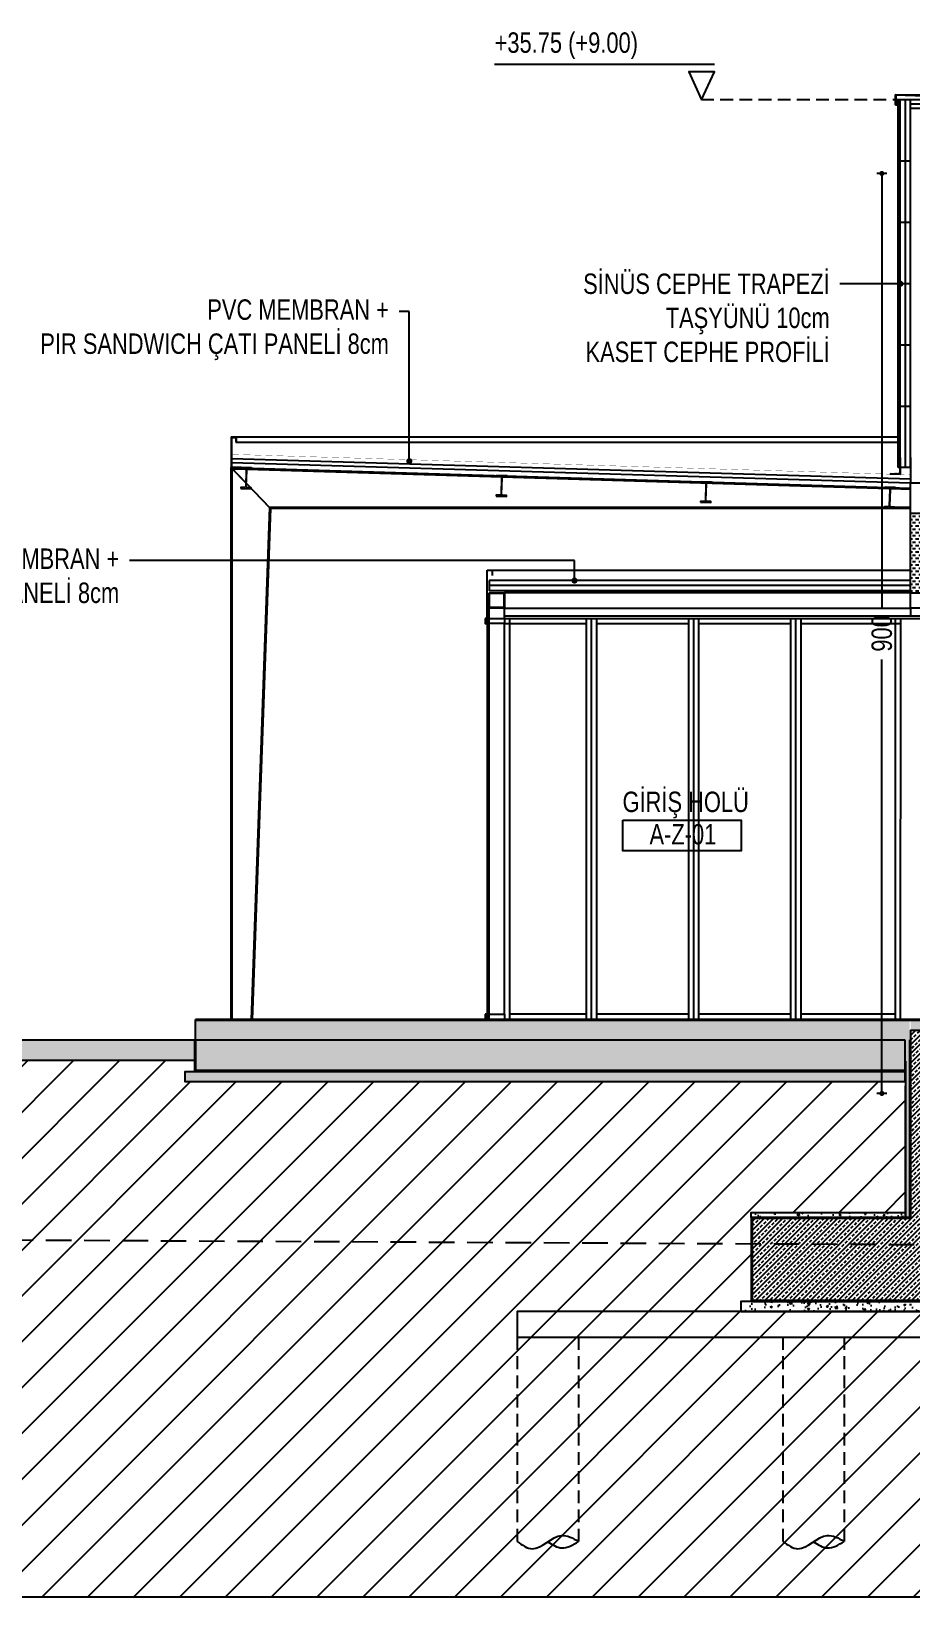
# Model space of a CAD drawing. Header units: centimetres. Extents: x 26569 to 160723, y -3143 to 14565.
# Drawn here: x 91696 to 92557, y -2172 to -639 of the extents above; entities that cross this region are included whole.
import ezdxf
from ezdxf import colors
from ezdxf.entities.mleader import LeaderData, LeaderLine
from ezdxf.enums import TextEntityAlignment as Align
from ezdxf.math import Vec2, Vec3

# ---------------------------------------------------------------- set-up
doc = ezdxf.new("R2010")
doc.units = ezdxf.units.CM
doc.header["$LTSCALE"] = 100
doc.linetypes.add('HIDDEN2', pattern=[0.1875, 0.125, -0.0625])
for name, color, linetype in [('A-ANNO-DIMS', 187, 'Continuous'), ('A-ANNO-IDEN', 50, 'Continuous'), ('A-ELEV-01', 255, 'Continuous'), ('A-ELEV-02', 253, 'Continuous'), ('A-ELEV-03', 251, 'Continuous'), ('A-FNSH-TILE', 63, 'Continuous'), ('A-GLAZ-FRME', 12, 'Continuous'), ('A-GLAZ-FULL', 130, 'Continuous'), ('A-HATCH', 253, 'Continuous'), ('A-WALL', 134, 'Continuous'), ('A-WALL-GYPB', 45, 'Continuous'), ('A-WALL-HTCH', 8, 'Continuous'), ('A-WALL-INSL', 249, 'Continuous'), ('A-WALL-SNWPNL', 200, 'Continuous'), ('A-WALL-STEL', 202, 'Continuous'), ('L-TOPO', 49, 'Continuous'), ('S-CONC', 5, 'Continuous'), ('S-HTCH', 8, 'Continuous'), ('S-STEL', 3, 'Continuous')]:
    doc.layers.add(name, color=color, linetype=linetype)
doc.styles.add('Fields_100', font='act_simplex.shx', dxfattribs={"width": 0.8, "height": 20})
doc.linetypes.add('BATTING', pattern='A,0.00254,-2.54,[134,ltypeshp.shx,S=2.54,R=0,X=-2.54,Y=0],-5.08,[134,ltypeshp.shx,S=2.54,R=180,X=2.54,Y=0],-2.54', length=10.16254)
doc.dimstyles.new('FIELDS_100', dxfattribs={"dimscale": 0, "dimtxt": 20, "dimasz": 5, "dimexe": 5, "dimexo": 5, "dimgap": 5, "dimtad": 0, "dimdec": 0, "dimzin": 0, "dimdsep": 46, "dimtxsty": 'Fields_100', "dimblk": 'DOT', "dimcen": 0.09, "dimclrt": 50, "dimadec": 0, "dimazin": 0, "dimtfac": 1, "dimtdec": 0, "dimtix": 1, "dimtofl": 0, "dimtmove": 1, "dimatfit": 3, "dimfxl": 5, "dimfxlon": 1, "dimtolj": 1, "dimtzin": 0, "dimarcsym": 0})
pattern_1 = [(45, (97208.839, -5178.601), (-4.490128, 4.490128), []), (45, (97213.329, -5178.601), (-4.490128, 4.490128), [3.175, -1.5875])]
pattern_2 = [(50, (92402.076, -1881.521), (18.21847, -1.5939), [1.905, -20.955]), (355, (92402.076, -1881.521), (-3.52434, 19.1057), [1.524, -16.76406]), (100.4514, (92403.594, -1881.654), (14.6941, 17.5118), [1.619, -17.809]), (46.184, (92402.076, -1876.441), (27.1079, -4.2042), [2.8575, -31.4325]), (96.6356, (92404.335, -1876.792), (23.7404, 24.7426), [2.4285, -26.7136]), (351.184, (92402.076, -1876.441), (23.7404, 24.7426), [2.286, -25.146]), (21, (92404.616, -1877.711), (15.16144, -10.2265), [1.905, -20.955]), (326, (92404.616, -1877.711), (6.1802, 18.4188), [1.524, -16.764]), (71.4514, (92405.879, -1878.564), (21.34164, 8.1923), [1.619, -17.809]), (37.5, (92402.0756, -1881.5214), (0.30886, 8.4555), [0, -16.5608, 0, -17.018, 0, -16.8275]), (7.5, (92402.076, -1881.521), (6.68197, 10.01806), [0, -9.7028, 0, -16.1798, 0, -6.4135]), (327.5, (92396.4114, -1881.5214), (13.55906, -0.57287), [0, -6.35, 0, -19.812, 0, -26.289]), (317.5, (92393.871, -1881.521), (14.81292, 2.54265), [0, -8.255, 0, -13.1572, 0, -18.669])]

# ---------------------------------------------------------------- blocks, each defined once
blk = doc.blocks.new('200')
blk.add_lwpolyline([(0, 0), (100, 0), (100, 8.5), (64.8, 8.5, -0.4142136), (52.8, 20.5), (52.8, 179.5, -0.4142136), (64.8, 191.5), (100, 191.5), (100, 200), (0, 200), (0, 191.5), (35.2, 191.5, -0.4142136), (47.2, 179.5), (47.2, 20.5, -0.4142136), (35.2, 8.5), (0, 8.5)], format="xyb", close=True)
blk = doc.blocks.new('_Dot')
at = {"color": 0, "linetype": 'ByBlock', "lineweight": -2}
blk.add_line((-0.5, 0), (-1, 0), dxfattribs=at)
at = {"color": 0, "linetype": 'ByBlock', "const_width": 0.5}
blk.add_lwpolyline([(-0.25, 0, 1), (0.25, 0, 1)], format="xyb", close=True, dxfattribs=at)
blk = doc.blocks.new('Mahal kutusu_100')
at = {"color": 0}
blk.add_lwpolyline([(-58, 30), (58, 30), (58, 0), (-58, 0)], close=True, dxfattribs=at)
at = {"color": 0, "style": 'Fields_100', "width": 0.8}
for tag, p in [('MAHAL', (3.6, 37.9)), ('KOD', (0.9, 6.2)), ('ALAN', (-1.3, -29.4)), ('KAPLAMA', (0.8, -59.7))]:
    blk.add_attdef(tag, text='', height=20, dxfattribs=at).set_placement(p, align=Align.CENTER)
blk = doc.blocks.new('JET GROUT')
at = {"linetype": 'HIDDEN2'}
for points in [[(-30, 0), (-30, -200)], [(30, 0), (30, -200)]]:
    blk.add_lwpolyline(points, dxfattribs=at)
blk.add_spline([(-30, -200), (-15.3, -207.2), (13.4, -194.1), (30, -200)], degree=3)
blk.add_open_spline([(0, -200.3), (4.4, -203.3), (14.5, -209.5), (24.5, -203.3), (30, -200)], degree=3, knots=[179.801197, 179.801197, 179.801197, 179.801197, 259.646208, 355.156763, 355.156763, 355.156763, 355.156763])
blk = doc.blocks.new('*D914')
at = {"layer": 'A-ANNO-DIMS', "color": 0, "lineweight": -2}
for p, q in [((92534, -778.6), (92524, -778.6)), ((92529, -783.6), (92529, -1203.2)), ((92529, -1674), (92529, -1254.4)), ((92534, -1679), (92524, -1679))]:
    blk.add_line(p, q, dxfattribs=at)
at = {"layer": 'DEFPOINTS', "color": 0}
for p in [(92673, -778.6), (92529, -1679), (92673, -1679)]:
    blk.add_point(p, dxfattribs=at)
at = {"layer": 'A-ANNO-DIMS', "color": 0, "lineweight": -2, "xscale": 5, "yscale": 5, "zscale": 5}
for p, rotation in [((92529, -778.6), 90), ((92529, -1679), 270)]:
    blk.add_blockref('_Dot', p, dxfattribs=dict(at, rotation=rotation))
at = {"layer": 'A-ANNO-DIMS', "color": 50, "insert": (92529, -1228.8), "char_height": 20, "attachment_point": 5, "rotation": 90, "style": 'Fields_100'}
blk.add_mtext('\\A1;900', dxfattribs=at)

msp = doc.modelspace()

# ---------------------------------------------------------------- hatches: boundary and pattern name
at = {"layer": 'A-HATCH'}
h = msp.add_hatch(dxfattribs=at)
h.set_pattern_fill('LINE', color=256, scale=10, angle=45, style=0)
h.set_pattern_definition([(45, (88025.105, -2171.6), (-22.45064, 22.45064), [])])
h.paths.add_polyline_path([(92391.08, -1882.52), (92401.08, -1882.52), (92401.12, -1795.52), (92551.62, -1795.52), (92551.62, -1667.52), (91847.1, -1667.52), (91847.1, -1646.52), (89042.71, -1646.52), (89042.71, -1696.52), (89122.71, -1696.52), (89122.71, -1726.52), (89022.71, -1726.52), (89022.71, -1626.52), (88025.1, -1626.52), (88025.1, -2171.6), (99333.03, -2171.6), (99333.03, -1761.52), (98833.03, -1761.52), (98833.03, -1881.52), (98843.03, -1881.52), (98843.03, -1891.52), (98703.03, -1891.52), (98703.03, -1881.52), (98713.03, -1881.52), (98713.03, -1851.52), (98813.03, -1851.52), (98813.03, -1671.52), (98507.08, -1636.52), (98507.08, -1646.52), (98352.58, -1646.52), (98352.58, -1795.52), (98503.08, -1795.52), (98503.08, -1800.52), (98503.08, -1882.52), (98513.08, -1882.52), (98513.08, -1892.52), (98092.08, -1892.52), (98092.08, -1881.52), (96613.08, -1881.52), (96613.08, -1892.52), (96192.08, -1892.52), (96192.08, -1881.52), (94713.08, -1881.52), (94713.08, -1892.52), (94292.08, -1892.52), (94292.08, -1881.52), (92812.08, -1881.52), (92812.08, -1892.52), (92391.08, -1892.52)])
at = {"layer": 'A-WALL-HTCH'}
h = msp.add_hatch(dxfattribs=at)
h.set_pattern_fill('DASH', color=256)
h.set_pattern_definition([(0, (113136.0067, 63290.882), (3.175, 3.175), [3.175, -3.175])])
h.paths.add_polyline_path([(92572.1, -1111.52), (92557.1, -1111.52), (92557.1, -1189.02), (92572.1, -1189.02)])
at = {"layer": 'A-WALL-INSL', "linetype": 'HIDDEN2', "ltscale": 0.5}
h = msp.add_hatch(dxfattribs=at)
h.set_pattern_fill('HONEY', color=256, scale=0.4, style=0)
h.set_pattern_definition([(0, (92402.0756, -1881.5214), (1.905, 1.0998523), [1.27, -2.54]), (120, (92402.0756, -1881.5214), (-1.905, 1.0998523), [1.27, -2.54]), (60, (92402.0756, -1881.5214), (4e-09, 2.1997045), [-2.54, 1.27])])
h.paths.add_polyline_path([(92556.12, -1626.52), (92552.12, -1626.52), (92552.12, -1800.52), (92556.12, -1800.52)])
at = {"layer": 'S-HTCH'}
h = msp.add_hatch(dxfattribs=at)
h.set_pattern_fill('AR-CONC', color=256, scale=0.1, style=0)
h.set_pattern_definition([(50, (88035.105, -2110.6), (18.218467, -1.59391), [1.905, -20.955]), (355, (88035.105, -2110.6), (-3.52434, 19.105685), [1.524, -16.76406]), (100.45144, (88036.623, -2110.733), (14.694125, 17.511775), [1.619, -17.809024]), (46.1842, (88035.105, -2105.52), (27.1079, -4.20423), [2.8575, -31.4325]), (96.63556, (88037.364, -2105.87), (23.74041, 24.74261), [2.4285, -26.71356]), (351.18415, (88035.105, -2105.52), (23.74041, 24.74261), [2.286, -25.14597]), (21, (88037.645, -2106.79), (15.16144, -10.22652), [1.905, -20.955]), (326, (88037.645, -2106.79), (6.1802, 18.4188), [1.524, -16.764]), (71.45144, (88038.908, -2107.642), (21.34164, 8.19228), [1.619, -17.808994]), (37.5, (88035.105, -2110.6), (0.30886, 8.455504), [0, -16.5608, 0, -17.018, 0, -16.8275]), (7.5, (88035.105, -2110.6), (6.681966, 10.018057), [0, -9.7028, 0, -16.1798, 0, -6.4135]), (327.5, (88029.4406, -2110.6), (13.55906, -0.572874), [0, -6.35, 0, -19.812, 0, -26.289]), (317.5, (88026.9, -2110.6), (14.812918, 2.54265), [0, -8.255, 0, -13.1572, 0, -18.669])])
h.paths.add_polyline_path([(92556.08, -1607.52), (91857.1, -1607.52), (91857.1, -1626.52), (92556.08, -1626.52)])
h = msp.add_hatch(dxfattribs=at)
h.set_pattern_fill('AR-CONC', color=256, scale=0.1, style=0)
h.set_pattern_definition([(50, (92402.076, -1887.521), (18.21847, -1.59391), [1.905, -20.955]), (355, (92402.076, -1887.521), (-3.52434, 19.10568), [1.524, -16.76406]), (100.4514, (92403.594, -1887.654), (14.69412, 17.51178), [1.619, -17.80902]), (46.1842, (92402.076, -1882.441), (27.1079, -4.20423), [2.8575, -31.4325]), (96.6356, (92404.335, -1882.792), (23.7404, 24.7426), [2.4285, -26.71356]), (351.1842, (92402.076, -1882.441), (23.7404, 24.7426), [2.286, -25.14597]), (21, (92404.616, -1883.711), (15.16144, -10.22652), [1.905, -20.955]), (326, (92404.616, -1883.711), (6.1802, 18.4188), [1.524, -16.764]), (71.4514, (92405.879, -1884.564), (21.34164, 8.19228), [1.619, -17.809]), (37.5, (92402.0756, -1887.5214), (0.30886, 8.455504), [0, -16.5608, 0, -17.018, 0, -16.8275]), (7.5, (92402.076, -1887.521), (6.681966, 10.018057), [0, -9.7028, 0, -16.1798, 0, -6.4135]), (327.5, (92396.4114, -1887.5214), (13.55906, -0.572874), [0, -6.35, 0, -19.812, 0, -26.289]), (317.5, (92393.871, -1887.521), (14.81292, 2.54265), [0, -8.255, 0, -13.1572, 0, -18.669])])
h.paths.add_polyline_path([(94457.08, -1608.52), (92557.08, -1608.52), (92557.08, -1617.52), (94457.08, -1617.52)])
h = msp.add_hatch(dxfattribs=at)
h.set_pattern_fill('ANSI33', color=256, style=0, pattern_type=2)
h.set_pattern_definition(pattern_1)
h.paths.add_polyline_path([(92582.08, -1801.52), (92582.08, -1617.52), (92557.08, -1617.52), (92557.08, -1801.52)])
h = msp.add_hatch(dxfattribs=at)
h.set_pattern_fill('ANSI33', color=256)
h.set_pattern_definition([(45, (68779.4016, 2747.7875), (-4.490128, 4.490128), []), (45, (68783.892, 2747.7875), (-4.490128, 4.490128), [3.175, -1.5875])])
h.paths.add_polyline_path([(91857.1, -1646.52), (91857.1, -1626.52), (89042.71, -1626.52), (89042.71, -1646.52)])
h = msp.add_hatch(dxfattribs=at)
h.set_pattern_fill('ANSI33', color=256, style=0)
h.set_pattern_definition([(45, (113136.007, 63290.882), (-4.49012806, 4.49012806), []), (45, (113140.497, 63290.882), (-4.49012806, 4.49012806), [3.175, -1.5875])])
h.paths.add_polyline_path([(92551.62, -1626.52), (92551.62, -1656.52), (91857.1, -1656.52), (91857.1, -1626.52)])
h = msp.add_hatch(dxfattribs=at)
h.set_pattern_fill('AR-CONC', color=256, scale=0.1, style=0)
h.set_pattern_definition([(50, (88025.105, -2156.6), (18.218467, -1.59391), [1.905, -20.955]), (355, (88025.105, -2156.6), (-3.52434, 19.105685), [1.524, -16.76406]), (100.45144, (88026.623, -2156.733), (14.694125, 17.511775), [1.619, -17.809024]), (46.1842, (88025.105, -2151.52), (27.1079, -4.20423), [2.8575, -31.4325]), (96.63556, (88027.364, -2151.87), (23.74041, 24.74261), [2.4285, -26.71356]), (351.18415, (88025.105, -2151.52), (23.74041, 24.74261), [2.286, -25.14597]), (21, (88027.645, -2152.79), (15.16144, -10.22652), [1.905, -20.955]), (326, (88027.645, -2152.79), (6.1802, 18.4188), [1.524, -16.764]), (71.45144, (88028.908, -2153.642), (21.34164, 8.19228), [1.619, -17.808994]), (37.5, (88025.105, -2156.6), (0.30886, 8.455504), [0, -16.5608, 0, -17.018, 0, -16.8275]), (7.5, (88025.105, -2156.6), (6.681966, 10.018057), [0, -9.7028, 0, -16.1798, 0, -6.4135]), (327.5, (88019.4406, -2156.6), (13.55906, -0.572874), [0, -6.35, 0, -19.812, 0, -26.289]), (317.5, (88016.9, -2156.6), (14.812918, 2.54265), [0, -8.255, 0, -13.1572, 0, -18.669])])
h.paths.add_polyline_path([(92551.62, -1657.52), (91847.1, -1657.52), (91847.1, -1667.52), (92551.62, -1667.52)])
h = msp.add_hatch(dxfattribs=at)
h.set_pattern_fill('AR-CONC', color=256, scale=0.1, style=0)
h.set_pattern_definition(pattern_2)
h.paths.add_polyline_path([(92552.12, -1800.52), (92401.12, -1800.52), (92401.12, -1795.52), (92552.12, -1795.52)])
h = msp.add_hatch(dxfattribs=at)
h.set_pattern_fill('ANSI33', color=256, style=0, pattern_type=2)
h.set_pattern_definition(pattern_1)
h.paths.add_polyline_path([(92602.08, -1881.52), (92602.08, -1801.52), (92582.08, -1801.52), (92557.08, -1801.52), (92402.08, -1801.52), (92402.08, -1881.52)], flags=0)
h = msp.add_hatch(dxfattribs=at)
h.set_pattern_fill('AR-CONC', color=256, scale=0.1, style=0)
h.set_pattern_definition(pattern_2)
h.paths.add_polyline_path([(92812.08, -1882.52), (92391.08, -1882.52), (92391.08, -1892.52), (92812.08, -1892.52)])

# ---------------------------------------------------------------- linework, layer by layer
at = {"layer": 'A-ANNO-DIMS', "linetype": 'HIDDEN2'}
msp.add_line((92552.12, -706.52), (92352.57, -706.52), dxfattribs=at)
at = {"layer": 'A-ANNO-DIMS', "elevation": 0}
msp.add_lwpolyline([(92149.93, -671.52), (92365.07, -671.52)], dxfattribs=at)
msp.add_lwpolyline([(92352.57, -706.52), (92365.07, -679.02), (92340.07, -679.02)], close=True, dxfattribs=at)
at = {"layer": 'A-ELEV-01'}
for p, q in [((91897.1, -1041.52), (92545.08, -1041.52)), ((91892.1, -1606.52), (91892.1, -1066.52)), ((91906.39, -1081.32), (91892.1, -1066.52)), ((91892.1, -1066.52), (92557.1, -1086.52)), ((91893.17, -1606.52), (91893.17, -1067.62)), ((91907.86, -1068.07), (92536.28, -1086.97)), ((91930.71, -1106.52), (91906.93, -1081.89)), ((91929.68, -1105.45), (91906.93, -1081.89)), ((92537.86, -1087.01), (92557.1, -1087.59)), ((92557.08, -1073.51), (92557.1, -1081.52)), ((91929.68, -1105.45), (91911.64, -1606.52)), ((91930.71, -1106.52), (91912.71, -1606.52)), ((92531.51, -1105.45), (91929.68, -1105.45)), ((92557.1, -1106.52), (91930.71, -1106.52)), ((92557.1, -1105.45), (92541.52, -1105.45)), ((92147.6, -1167.02), (92557.1, -1167.02)), ((92557.1, -1189.02), (92159.6, -1189.02)), ((92144.6, -1214.02), (92144.6, -1204.02)), ((92159.6, -1204.02), (92557.1, -1204.02)), ((92159.6, -1214.02), (92159.6, -1204.02)), ((92159.6, -1601.52), (92159.6, -1219.02))]:
    msp.add_line(p, q, dxfattribs=at)
at = {"layer": 'A-ELEV-01', "elevation": 0}
for points in [[(91892.6, -1036.52), (92545.08, -1036.52)], [(91906.39, -1081.32), (91893.16, -1067.62), (91906.28, -1068.02)], [(92547.1, -1214.05), (92547.08, -1606.52)]]:
    msp.add_lwpolyline(points, dxfattribs=at)
at = {"layer": 'A-ELEV-01'}
msp.add_lwpolyline([(92557.1, -1204.02), (92557.1, -1211.55)], dxfattribs=at)
at = {"layer": 'A-ELEV-01', "elevation": 0}
msp.add_lwpolyline([(92172.1, -1917.52), (98702.1, -1917.52), (98702.1, -1892.52), (92172.1, -1892.52)], close=True, dxfattribs=at)
at = {"layer": 'A-ELEV-02'}
msp.add_line((92542.48, -701.52), (98361.68, -701.52), dxfattribs=at)
at = {"layer": 'A-ELEV-03'}
for p, q in [((92547.08, -1066.52), (92547.08, -706.52)), ((92547.08, -1066.52), (92545.08, -1066.52)), ((92164.6, -1214.02), (92164.6, -1606.52)), ((92239.6, -1214.03), (92239.6, -1606.52)), ((92244.6, -1214.03), (92244.6, -1606.52)), ((92249.6, -1214.03), (92249.6, -1606.52)), ((92339.6, -1214.04), (92339.6, -1606.52)), ((92344.6, -1214.04), (92344.6, -1606.52)), ((92349.6, -1214.04), (92349.6, -1606.52)), ((92439.6, -1214.04), (92439.6, -1606.52)), ((92444.6, -1214.04), (92444.6, -1606.52)), ((92449.6, -1214.04), (92449.6, -1606.52)), ((92542.1, -1214.05), (92542.1, -1606.52))]:
    msp.add_line(p, q, dxfattribs=at)
for points in [[(92159.6, -1219.02), (92239.6, -1219.03)], [(92249.6, -1219.03), (92339.6, -1219.04)], [(92349.6, -1219.04), (92439.6, -1219.04)], [(92449.6, -1219.04), (92547.1, -1219.05)]]:
    msp.add_lwpolyline(points, dxfattribs=at)
at = {"layer": 'A-ELEV-03', "elevation": 0}
for points in [[(92239.6, -1601.52), (92164.6, -1601.52)], [(92339.6, -1601.52), (92249.6, -1601.52)], [(92439.6, -1601.52), (92349.6, -1601.52)], [(92542.1, -1601.52), (92449.6, -1601.52)]]:
    msp.add_lwpolyline(points, dxfattribs=at)
at = {"layer": 'A-FNSH-TILE'}
msp.add_line((91857.1, -1607.52), (91857.1, -1606.52), dxfattribs=at)
at = {"layer": 'A-FNSH-TILE', "elevation": 0}
for points in [[(92557.08, -1606.52), (91857.1, -1606.52)], [(92557.08, -1607.52), (91857.1, -1607.52)], [(94457.08, -1606.52), (92557.08, -1606.52)], [(94457.08, -1607.52), (92557.08, -1607.52)]]:
    msp.add_lwpolyline(points, dxfattribs=at)
at = {"layer": 'A-GLAZ-FRME'}
for points in [[(92140.6, -1214.02), (92140.6, -1219.02), (92142.6, -1219.02), (92142.6, -1214.02)], [(92144.6, -1219.02), (92144.6, -1214.02), (92159.6, -1214.02), (92159.6, -1219.02)]]:
    msp.add_lwpolyline(points, close=True, dxfattribs=at)
at = {"layer": 'A-GLAZ-FRME', "elevation": 0}
for points in [[(92140.6, -1601.52), (92140.6, -1606.52), (92142.6, -1606.52), (92142.6, -1601.52)], [(92144.6, -1606.52), (92144.6, -1601.52), (92159.6, -1601.52), (92159.6, -1606.52)]]:
    msp.add_lwpolyline(points, close=True, dxfattribs=at)
at = {"layer": 'A-GLAZ-FULL'}
msp.add_lwpolyline([(92142.6, -1216.52), (92142.6, -1604.02), (92144.6, -1604.02), (92144.6, -1216.52)], close=True, dxfattribs=at)
at = {"layer": 'A-WALL'}
msp.add_lwpolyline([(92557.1, -1189.02), (92557.1, -1111.52)], dxfattribs=at)
at = {"layer": 'A-WALL-GYPB'}
for points in [[(92159.6, -1214.02), (92572.1, -1214.05), (92572.1, -1204.02)], [(92159.6, -1211.52), (92569.6, -1211.55), (92569.6, -1204.02)]]:
    msp.add_lwpolyline(points, dxfattribs=at)
at = {"layer": 'A-WALL-INSL', "linetype": 'BATTING', "ltscale": 0.005}
msp.add_line((92552.08, -1066.52), (92552.08, -706.52), dxfattribs=at)
at = {"layer": 'A-WALL-INSL'}
for p, q in [((92557.1, -1177.02), (92144.6, -1177.02)), ((92144.6, -1177.02), (92144.6, -1187.02)), ((92556.08, -1626.52), (92556.08, -1800.52)), ((92556.08, -1800.52), (92401.08, -1800.52)), ((92401.08, -1800.52), (92401.08, -1882.52)), ((92401.08, -1882.52), (92803.08, -1882.52))]:
    msp.add_line(p, q, dxfattribs=at)
at = {"layer": 'A-WALL-INSL', "linetype": 'BATTING', "ltscale": 0.004}
msp.add_line((92557.1, -1182.02), (92144.6, -1182.02), dxfattribs=at)
at = {"layer": 'A-WALL-INSL', "ltscale": 0.5}
msp.add_line((92552.12, -1647.52), (92552.12, -1800.52), dxfattribs=at)
at = {"layer": 'A-WALL-INSL'}
for points in [[(92580.08, -706.52), (92557.08, -706.52)], [(91856.1, -1626.52), (91856.1, -1657.52)], [(91857.1, -1626.52), (91857.1, -1657.52)]]:
    msp.add_lwpolyline(points, dxfattribs=at)
at = {"layer": 'A-WALL-INSL', "linetype": 'BATTING', "ltscale": 0.004}
msp.add_lwpolyline([(92557.08, -710.52), (92572.08, -710.52)], dxfattribs=at)
at = {"layer": 'A-WALL-INSL', "const_width": 0.2, "elevation": 0}
for points in [[(91892.8, -1037.02), (91892.8, -1053.53)], [(91892.6, -1053.53), (92557.08, -1073.51)], [(92546.75, -1056.59), (92546.63, -1070.71), (92537.55, -1072.43), (92535.2, -1072.86)]]:
    msp.add_lwpolyline(points, dxfattribs=at)
at = {"layer": 'A-WALL-INSL', "linetype": 'BATTING', "ltscale": 0.004, "elevation": 0}
msp.add_lwpolyline([(91892.6, -1057.53), (92557.08, -1077.52)], dxfattribs=at)
at = {"layer": 'A-WALL-INSL', "linetype": 'HIDDEN2', "ltscale": 0.5, "const_width": 1, "elevation": 0}
msp.add_lwpolyline([(91856.6, -1626.52), (91856.6, -1657.02), (92551.62, -1657.02)], dxfattribs=at)
at = {"layer": 'A-WALL-INSL', "linetype": 'HIDDEN2', "ltscale": 0.5, "const_width": 1}
msp.add_lwpolyline([(92556.58, -1626.52), (92556.58, -1801.02), (92401.58, -1801.02), (92401.58, -1882.02), (92802.58, -1882.02), (92802.58, -1801.02), (92582.58, -1801.02), (92582.58, -1638.02)], dxfattribs=at)
at = {"layer": 'A-WALL-INSL', "ltscale": 0.5, "const_width": 1, "elevation": 0}
msp.add_lwpolyline([(92551.62, -1671.52), (92551.62, -1800.52)], dxfattribs=at)
at = {"layer": 'A-WALL-SNWPNL', "ltscale": 100}
for p, q in [((92545.08, -1066.52), (92545.08, -706.52)), ((92557.08, -706.52), (92547.08, -706.52)), ((92557.08, -714.52), (92572.08, -714.52)), ((92557.08, -766.52), (92547.08, -766.52)), ((92557.08, -826.52), (92547.08, -826.52)), ((92557.08, -886.52), (92547.08, -886.52)), ((92557.08, -946.52), (92547.08, -946.52)), ((92557.08, -1006.52), (92547.08, -1006.52)), ((92557.08, -1066.52), (92547.08, -1066.52)), ((92557.1, -1187.02), (92144.6, -1187.02))]:
    msp.add_line(p, q, dxfattribs=at)
for points in [[(92557.08, -1066.52), (92557.08, -706.52)], [(92142.6, -1216.52), (92142.6, -1167.02)], [(92142.6, -1167.02), (92147.6, -1167.02), (92147.6, -1172.02)]]:
    msp.add_lwpolyline(points, dxfattribs=at)
at = {"layer": 'A-WALL-SNWPNL', "ltscale": 100, "elevation": 0}
msp.add_lwpolyline([(91892.6, -1061.53), (92557.08, -1081.52)], dxfattribs=at)
at = {"layer": 'A-WALL-STEL'}
msp.add_lwpolyline([(92581.47, -714.15), (92580.38, -713.06), (92580.38, -703.12), (92542.58, -701.63), (92542.58, -711.42), (92545.08, -711.42), (92545.08, -713.52), (92544.98, -713.52), (92544.98, -711.52), (92542.48, -711.52), (92542.48, -701.52), (92580.48, -703.02), (92580.48, -713.02), (92581.54, -714.08)], close=True, dxfattribs=at)
at = {"layer": 'A-WALL-STEL', "ltscale": 100, "elevation": 0}
msp.add_lwpolyline([(92537.08, -1072.51), (92546.88, -1072.81), (92546.88, -1056.52), (92547.08, -1056.52), (92547.08, -1073.01), (92537.08, -1072.71)], close=True, dxfattribs=at)
msp.add_lwpolyline([(92557.08, -1056.52), (92557.1, -1081.52), (92572.08, -1081.52)], dxfattribs=at)
at = {"layer": 'L-TOPO', "color": 1, "linetype": 'HIDDEN2', "ltscale": 2, "elevation": 0}
msp.add_lwpolyline([(89022.71, -1626.52), (89535.71, -1811.52), (95436.24, -1841.52), (98813.03, -1811.52)], dxfattribs=at)
at = {"layer": 'S-CONC'}
for points in [[(92402.08, -1801.52), (92402.08, -1881.52), (92802.08, -1881.52), (92802.08, -1801.52), (92582.08, -1801.52), (92582.08, -1617.52), (92557.08, -1617.52), (92557.08, -1801.52)], [(92551.62, -1626.52), (92551.62, -1656.52), (91857.1, -1656.52), (91857.1, -1626.52)]]:
    msp.add_lwpolyline(points, close=True, dxfattribs=at)
at = {"layer": 'S-CONC', "elevation": 0}
for points in [[(89042.71, -1626.52), (91896.08, -1626.52)], [(89042.71, -1646.52), (91857.1, -1646.52)]]:
    msp.add_lwpolyline(points, dxfattribs=at)
for points in [[(92551.62, -1667.52), (91847.1, -1667.52), (91847.1, -1657.52), (92551.62, -1657.52)], [(92552.12, -1800.52), (92401.12, -1800.52), (92401.12, -1795.52), (92552.12, -1795.52)], [(92391.08, -1892.52), (92812.08, -1892.52), (92812.08, -1882.52), (92391.08, -1882.52)]]:
    msp.add_lwpolyline(points, close=True, dxfattribs=at)
at = {"layer": 'S-HTCH'}
msp.add_line((91857.1, -1626.52), (91857.1, -1607.52), dxfattribs=at)
at = {"layer": 'S-HTCH', "elevation": 0}
msp.add_lwpolyline([(88025.1, -1626.52), (88025.1, -2171.6), (99333.03, -2171.6), (99333.03, -1761.52)], dxfattribs=at)
at = {"layer": 'S-STEL'}
for p, q in [((91892.1, -1036.52), (91892.6, -1036.52)), ((91896.6, -1041.52), (91897.1, -1041.52))]:
    msp.add_line(p, q, dxfattribs=at)
at = {"layer": 'S-STEL', "elevation": 0}
for points in [[(91892.1, -1036.52), (91892.1, -1066.52)], [(91892.1, -1036.52), (91897.1, -1036.52), (91897.1, -1041.52)]]:
    msp.add_lwpolyline(points, dxfattribs=at)
at = {"layer": 'S-STEL'}
for points in [[(91912.11, -1066.62), (91892.6, -1066.04), (91892.6, -1037.02), (91896.6, -1037.02), (91896.6, -1041.52)], [(91912.1, -1067.12), (91892.1, -1066.52)], [(91912.11, -1066.62), (91912.1, -1067.12)]]:
    msp.add_lwpolyline(points, dxfattribs=at)
at = {"layer": 'S-STEL', "elevation": 0}
msp.add_lwpolyline([(92577.1, -1081.52), (92577.1, -1111.52), (92557.1, -1111.52), (92557.1, -1081.52)], close=True, dxfattribs=at)
at = {"layer": 'S-STEL'}
for points in [[(92144.6, -1189.02), (92159.6, -1189.02), (92159.6, -1204.02), (92144.6, -1204.02)], [(92145.1, -1189.52), (92159.1, -1189.52), (92159.1, -1203.52), (92145.1, -1203.52)], [(92557.1, -1189.02), (92572.1, -1189.02), (92572.1, -1204.02), (92557.1, -1204.02)]]:
    msp.add_lwpolyline(points, close=True, dxfattribs=at)

# ---------------------------------------------------------------- block references
at = {"layer": 'A-ANNO-IDEN'}
ref = msp.add_blockref('Mahal kutusu_100', (92333.37, -1441.56), dxfattribs=at)
ref.add_attrib('MAHAL', 'GİRİŞ HOLÜ', dxfattribs={"layer": '0', "color": 0, "height": 20, "style": 'Fields_100', "width": 0.8}).set_placement((92337.01, -1403.63), align=Align.CENTER)
ref.add_attrib('KOD', 'A-Z-01', dxfattribs={"layer": '0', "color": 0, "height": 20, "style": 'Fields_100', "width": 0.8}).set_placement((92334.26, -1435.37), align=Align.CENTER)
at = {"layer": 'A-ELEV-01', "linetype": 'ByBlock'}
for p in [(92202.1, -1917.52), (92462.1, -1917.52)]:
    msp.add_blockref('JET GROUT', p, dxfattribs=at)
at = {"layer": 'S-STEL', "xscale": 0.1, "yscale": 0.1, "zscale": 0.1, "rotation": 358.2773375490132}
for p in [(91901.5, -1086.81), (92151.5, -1094.33), (92351.5, -1100.35), (92531.5, -1105.76)]:
    msp.add_blockref('200', p, dxfattribs=at)

# ---------------------------------------------------------------- texts
at = {"layer": 'A-ANNO-DIMS', "color": 50, "insert": (92149.93, -666.52), "char_height": 20, "attachment_point": 7, "style": 'Fields_100'}
msp.add_mtext_dynamic_manual_height_columns('+35.75 (+9.00)', width=226.336, gutter_width=100, heights=[0], dxfattribs=at)

# ---------------------------------------------------------------- dimensions: what is measured, and where the dimension line sits
at = {"layer": 'A-ANNO-DIMS'}
dim = msp.add_linear_dim(base=(92529, -1679.01), p1=(92672.98, -778.6), p2=(92672.98, -1679.01), angle=90, dimstyle='FIELDS_100', override={"dimscale": 1}, dxfattribs=at)
dim.commit()
dim.dimension.update_dxf_attribs({"geometry": '*D914', "text_midpoint": (92529, -1228.8)})

# ---------------------------------------------------------------- leaders
ml = msp.add_multileader_mtext('Standard', dxfattribs=at)
ml.set_content('SİNÜS CEPHE TRAPEZİ\\PTAŞYÜNÜ 10cm\\PKASET CEPHE PROFİLİ', color=50, style='Fields_100')
ml.set_leader_properties(color=256)
ml.set_arrow_properties(name='DOT')
ml.build(insert=Vec2(0, 0))
ml.multileader.update_dxf_attribs({"dogleg_length": 10, "arrow_head_size": 6})
ctx = ml.context
ctx.base_point, ctx.char_height, ctx.arrow_head_size, ctx.landing_gap_size, ctx.plane_origin = Vec3(92198.99, -886.52), 20, 6, 10, Vec3(119001.71, -836.5)
ctx.text_align_type = 2
notes = []
notes.append((ctx, [(0, (1, 1, 0), (92497.94, -886.52), (-1, 0), 10, [(0, [(92547.08, -886.52)], 0, [])])]))
ctx.mtext.insert, ctx.mtext.alignment, ctx.mtext.flow_direction = Vec3(92477.94, -876.52), 3, 5
ml = msp.add_multileader_mtext('Standard', dxfattribs=at)
ml.set_content('PVC MEMBRAN + \\PPIR SANDWICH ÇATI PANELİ 8cm', color=50, style='Fields_100')
ml.set_leader_properties(color=256)
ml.set_arrow_properties(name='DOT')
ml.build(insert=Vec2(0, 0))
ml.multileader.update_dxf_attribs({"dogleg_length": 10, "arrow_head_size": 6})
ctx = ml.context
ctx.base_point, ctx.char_height, ctx.arrow_head_size, ctx.landing_gap_size, ctx.plane_origin = Vec3(91637.23, -913.74, 0), 20, 6, 10, Vec3(118521.1, -958.48, 0)
ctx.text_align_type = 2
notes.append((ctx, [(0, (1, 1, 0), (92066.47, -913.74, 0), (-1, 0), 10, [(0, [(92066.47, -1060.2, 0)], 0, [])])]))
ctx.mtext.insert, ctx.mtext.alignment, ctx.mtext.flow_direction = Vec3(92046.47, -901.83, 0), 3, 5
ml = msp.add_multileader_mtext('Standard', dxfattribs=at)
ml.set_content('PVC MEMBRAN + \\PPIR SANDWICH ÇATI PANELİ 8cm', color=50, style='Fields_100')
ml.set_leader_properties(color=256)
ml.set_arrow_properties(name='DOT')
ml.build(insert=Vec2(0, 0))
ml.multileader.update_dxf_attribs({"dogleg_length": 10, "arrow_head_size": 6})
ctx = ml.context
ctx.base_point, ctx.char_height, ctx.arrow_head_size, ctx.landing_gap_size, ctx.plane_origin = Vec3(91373.25, -1157.55, 0), 20, 6, 10, Vec3(118323.88, -1202.29, 0)
ctx.text_align_type = 2
notes.append((ctx, [(0, (1, 1, 0), (92228.12, -1157.55, 0), (-1, 0), 435.63, [(0, [(92228.12, -1177.02, 0)], 0, [])])]))
ctx.mtext.insert, ctx.mtext.alignment, ctx.mtext.flow_direction = Vec3(91782.49, -1145.64, 0), 3, 5
for ctx, leaders in notes:
    for number, flags, end, landing, length, lines in leaders:
        leader = LeaderData()
        leader.index, (leader.has_last_leader_line, leader.has_dogleg_vector, leader.attachment_direction) = number, flags
        leader.last_leader_point, leader.dogleg_vector, leader.dogleg_length = Vec3(end), Vec3(landing), length
        for number, points, colour, breaks in lines:
            line = LeaderLine()
            line.index, line.vertices, line.color, line.breaks = number, Vec3.list(points), colors.encode_raw_color(colour), breaks
            leader.lines.append(line)
        ctx.leaders.append(leader)

doc.saveas('drawing.dxf')
